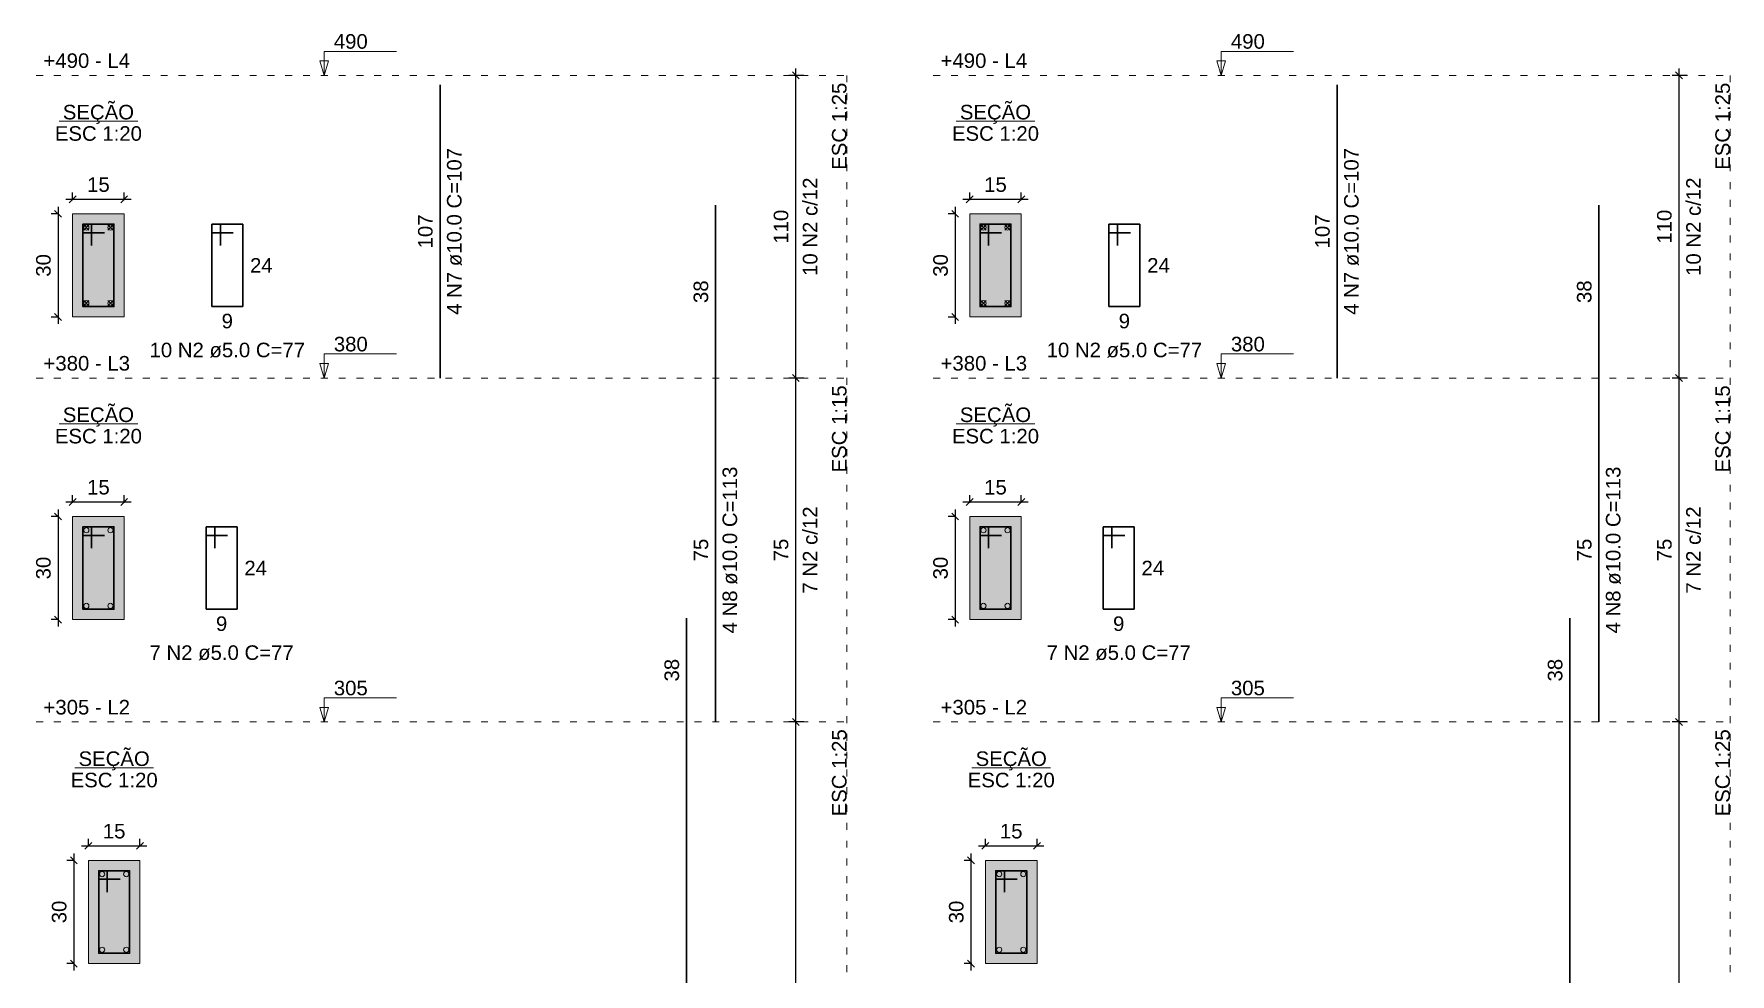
# Model space of a CAD drawing. Header units: inches. Extents: x -52 to 802, y -168 to 85.
# Drawn here: x 623.09 to 647.76, y 41.9 to 55.57 of the extents above; entities that cross this region are included whole.
import ezdxf

# ---------------------------------------------------------------- set-up
doc = ezdxf.new("R2010")
doc.units = ezdxf.units.IN
doc.header["$MEASUREMENT"] = 0
doc.linetypes.add('DOT2', pattern=[3.175, 0, -3.175])
for name, color, linetype, lineweight in [('Descrição da armadura', 7, 'Continuous', 5), ('DT-Barras na forma', 2, 'Continuous', 30), ('DT-Barras no corte', 5, 'Continuous', 5), ('DT-Barras rebatidas', 2, 'Continuous', 30), ('DT-Cotas', 9, 'Continuous', 5), ('DT-Forma', 5, 'Continuous', 5), ('DT-Hachura seção pilares', 252, 'Continuous', 5), ('DT-Pontilhado', 9, 'DOT2', 5), ('DT-Textos', 7, 'Continuous', 5), ('Textos armaduras', 7, 'Continuous', 5)]:
    doc.layers.add(name, color=color, linetype=linetype, lineweight=lineweight)
doc.styles.add('Arial', font='arial.ttf')
doc.styles.get("Standard").update_dxf_attribs({"font": 'arial.ttf'})
doc.dimstyles.new('UM_15.000000', dxfattribs={"dimtxt": 0.18, "dimasz": 0.1, "dimexe": 0.1, "dimexo": 0.2, "dimgap": 0, "dimtad": 1, "dimtih": 1, "dimtoh": 1, "dimdec": 1, "dimlfac": 15, "dimzin": 0, "dimdsep": 46, "dimtxsty": 'Standard', "dimcen": 0.09, "dimdle": 0.1, "dimadec": 1, "dimazin": 2, "dimtfac": 1, "dimtdec": 4, "dimtofl": 0, "dimtmove": 0, "dimatfit": 3, "dimfxl": 1, "dimtolj": 1, "dimarcsym": 0})
doc.dimstyles.new('UM_20.000000', dxfattribs={"dimtxt": 0.18, "dimasz": 0.1, "dimexe": 0.1, "dimexo": 0.2, "dimgap": 0, "dimtad": 1, "dimtih": 1, "dimtoh": 1, "dimdec": 1, "dimlfac": 20, "dimzin": 0, "dimdsep": 46, "dimtxsty": 'Standard', "dimcen": 0.09, "dimdle": 0.1, "dimadec": 1, "dimazin": 2, "dimtfac": 1, "dimtdec": 4, "dimtofl": 0, "dimtmove": 0, "dimatfit": 3, "dimfxl": 1, "dimtolj": 1, "dimarcsym": 0})
doc.dimstyles.new('UM_25.000000', dxfattribs={"dimtxt": 0.18, "dimasz": 0.1, "dimexe": 0.1, "dimexo": 0.2, "dimgap": 0, "dimtad": 1, "dimtih": 1, "dimtoh": 1, "dimdec": 1, "dimlfac": 25, "dimzin": 0, "dimdsep": 46, "dimtxsty": 'Standard', "dimcen": 0.09, "dimdle": 0.1, "dimadec": 1, "dimazin": 2, "dimtfac": 1, "dimtdec": 4, "dimtofl": 0, "dimtmove": 0, "dimatfit": 3, "dimfxl": 1, "dimtolj": 1, "dimarcsym": 0})

# ---------------------------------------------------------------- blocks, each defined once
blk = doc.blocks.new('_Oblique')
at = {"color": 0, "linetype": 'ByBlock', "lineweight": -2}
blk.add_line((-0.5, -0.5), (0.5, 0.5), dxfattribs=at)
blk = doc.blocks.new('*D1712')
at = {"layer": 'Defpoints', "color": 0, "transparency": 16777216}
for p in [(623.656, 52.952), (623.444, 51.452), (623.656, 51.452)]:
    blk.add_point(p, dxfattribs=at)
at = {"layer": 'DT-Cotas', "color": 0, "lineweight": -2, "transparency": 16777216}
for p, q in [((623.444, 53.052), (623.444, 51.352)), ((623.456, 52.952), (623.344, 52.952)), ((623.456, 51.452), (623.344, 51.452))]:
    blk.add_line(p, q, dxfattribs=at)
at = {"layer": 'DT-Cotas', "color": 0, "lineweight": -2, "transparency": 16777216, "xscale": 0.1, "yscale": 0.1, "zscale": 0.1}
for p, rotation in [((623.444, 52.952), 90), ((623.444, 51.452), 270)]:
    blk.add_blockref('_Oblique', p, dxfattribs=dict(at, rotation=rotation))
at = {"layer": 'DT-Cotas', "transparency": 16777216, "insert": (623.232, 52.202), "char_height": 0.2118, "attachment_point": 5, "rotation": 90, "style": 'Arial'}
blk.add_mtext('\\A1;30', dxfattribs=at)
blk = doc.blocks.new('*D1713')
at = {"layer": 'Defpoints', "color": 0, "transparency": 16777216}
for p in [(624.406, 53.164), (623.656, 52.952), (624.406, 52.952)]:
    blk.add_point(p, dxfattribs=at)
at = {"layer": 'DT-Cotas', "color": 0, "lineweight": -2, "transparency": 16777216}
for p, q in [((623.556, 53.164), (624.506, 53.164)), ((623.656, 53.152), (623.656, 53.264)), ((624.406, 53.152), (624.406, 53.264))]:
    blk.add_line(p, q, dxfattribs=at)
at = {"layer": 'DT-Cotas', "color": 0, "lineweight": -2, "transparency": 16777216, "xscale": 0.1, "yscale": 0.1, "zscale": 0.1, "rotation": 180}
blk.add_blockref('_Oblique', (623.656, 53.164), dxfattribs=at)
at = {"layer": 'DT-Cotas', "color": 0, "lineweight": -2, "transparency": 16777216, "xscale": 0.1, "yscale": 0.1, "zscale": 0.1}
blk.add_blockref('_Oblique', (624.406, 53.164), dxfattribs=at)
at = {"layer": 'DT-Cotas', "transparency": 16777216, "insert": (624.031, 53.376), "char_height": 0.2118, "attachment_point": 5, "rotation": 0.0057, "style": 'Arial'}
blk.add_mtext('\\A1;15', dxfattribs=at)
blk = doc.blocks.new('*D1714')
at = {"layer": 'Defpoints', "color": 0, "transparency": 16777216}
for p in [(634.172, 54.965), (634.489, 54.965), (634.489, 50.565)]:
    blk.add_point(p, dxfattribs=at)
at = {"layer": 'DT-Cotas', "color": 0, "lineweight": -2, "transparency": 16777216}
for p, q in [((634.172, 50.465), (634.172, 55.065)), ((634.289, 54.965), (634.072, 54.965)), ((634.289, 50.565), (634.072, 50.565))]:
    blk.add_line(p, q, dxfattribs=at)
at = {"layer": 'DT-Cotas', "color": 0, "lineweight": -2, "transparency": 16777216, "xscale": 0.1, "yscale": 0.1, "zscale": 0.1}
for p, rotation in [((634.172, 54.965), 90), ((634.172, 50.565), 270)]:
    blk.add_blockref('_Oblique', p, dxfattribs=dict(at, rotation=rotation))
blk = doc.blocks.new('*D1715')
at = {"layer": 'Defpoints', "color": 0, "transparency": 16777216}
for p in [(623.656, 48.552), (623.444, 47.052), (623.656, 47.052)]:
    blk.add_point(p, dxfattribs=at)
at = {"layer": 'DT-Cotas', "color": 0, "lineweight": -2, "transparency": 16777216}
for p, q in [((623.444, 48.652), (623.444, 46.952)), ((623.456, 48.552), (623.344, 48.552)), ((623.456, 47.052), (623.344, 47.052))]:
    blk.add_line(p, q, dxfattribs=at)
at = {"layer": 'DT-Cotas', "color": 0, "lineweight": -2, "transparency": 16777216, "xscale": 0.1, "yscale": 0.1, "zscale": 0.1}
for p, rotation in [((623.444, 48.552), 90), ((623.444, 47.052), 270)]:
    blk.add_blockref('_Oblique', p, dxfattribs=dict(at, rotation=rotation))
at = {"layer": 'DT-Cotas', "transparency": 16777216, "insert": (623.232, 47.802), "char_height": 0.2118, "attachment_point": 5, "rotation": 90, "style": 'Arial'}
blk.add_mtext('\\A1;30', dxfattribs=at)
blk = doc.blocks.new('*D1716')
at = {"layer": 'Defpoints', "color": 0, "transparency": 16777216}
for p in [(624.406, 48.764), (623.656, 48.552), (624.406, 48.552)]:
    blk.add_point(p, dxfattribs=at)
at = {"layer": 'DT-Cotas', "color": 0, "lineweight": -2, "transparency": 16777216}
for p, q in [((623.656, 48.752), (623.656, 48.864)), ((624.406, 48.752), (624.406, 48.864)), ((623.556, 48.764), (624.506, 48.764))]:
    blk.add_line(p, q, dxfattribs=at)
at = {"layer": 'DT-Cotas', "color": 0, "lineweight": -2, "transparency": 16777216, "xscale": 0.1, "yscale": 0.1, "zscale": 0.1, "rotation": 180}
blk.add_blockref('_Oblique', (623.656, 48.764), dxfattribs=at)
at = {"layer": 'DT-Cotas', "color": 0, "lineweight": -2, "transparency": 16777216, "xscale": 0.1, "yscale": 0.1, "zscale": 0.1}
blk.add_blockref('_Oblique', (624.406, 48.764), dxfattribs=at)
at = {"layer": 'DT-Cotas', "transparency": 16777216, "insert": (624.031, 48.976), "char_height": 0.2118, "attachment_point": 5, "rotation": 0.0057, "style": 'Arial'}
blk.add_mtext('\\A1;15', dxfattribs=at)
blk = doc.blocks.new('*D1717')
at = {"layer": 'Defpoints', "color": 0, "transparency": 16777216}
for p in [(634.172, 50.565), (634.489, 50.565), (634.489, 45.565)]:
    blk.add_point(p, dxfattribs=at)
at = {"layer": 'DT-Cotas', "color": 0, "lineweight": -2, "transparency": 16777216}
for p, q in [((634.289, 50.565), (634.072, 50.565)), ((634.172, 45.465), (634.172, 50.665)), ((634.289, 45.565), (634.072, 45.565))]:
    blk.add_line(p, q, dxfattribs=at)
at = {"layer": 'DT-Cotas', "color": 0, "lineweight": -2, "transparency": 16777216, "xscale": 0.1, "yscale": 0.1, "zscale": 0.1}
for p, rotation in [((634.172, 50.565), 90), ((634.172, 45.565), 270)]:
    blk.add_blockref('_Oblique', p, dxfattribs=dict(at, rotation=rotation))
blk = doc.blocks.new('*D1718')
at = {"layer": 'Defpoints', "color": 0, "transparency": 16777216}
for p in [(623.885, 43.552), (623.673, 42.052), (623.885, 42.052)]:
    blk.add_point(p, dxfattribs=at)
at = {"layer": 'DT-Cotas', "color": 0, "lineweight": -2, "transparency": 16777216}
for p, q in [((623.685, 43.552), (623.573, 43.552)), ((623.673, 43.652), (623.673, 41.952)), ((623.685, 42.052), (623.573, 42.052))]:
    blk.add_line(p, q, dxfattribs=at)
at = {"layer": 'DT-Cotas', "color": 0, "lineweight": -2, "transparency": 16777216, "xscale": 0.1, "yscale": 0.1, "zscale": 0.1}
for p, rotation in [((623.673, 43.552), 90), ((623.673, 42.052), 270)]:
    blk.add_blockref('_Oblique', p, dxfattribs=dict(at, rotation=rotation))
at = {"layer": 'DT-Cotas', "transparency": 16777216, "insert": (623.461, 42.802), "char_height": 0.2118, "attachment_point": 5, "rotation": 90, "style": 'Arial'}
blk.add_mtext('\\A1;30', dxfattribs=at)
blk = doc.blocks.new('*D1719')
at = {"layer": 'Defpoints', "color": 0, "transparency": 16777216}
for p in [(624.635, 43.764), (623.885, 43.552), (624.635, 43.552)]:
    blk.add_point(p, dxfattribs=at)
at = {"layer": 'DT-Cotas', "color": 0, "lineweight": -2, "transparency": 16777216}
for p, q in [((623.785, 43.764), (624.735, 43.764)), ((623.885, 43.752), (623.885, 43.864)), ((624.635, 43.752), (624.635, 43.864))]:
    blk.add_line(p, q, dxfattribs=at)
at = {"layer": 'DT-Cotas', "color": 0, "lineweight": -2, "transparency": 16777216, "xscale": 0.1, "yscale": 0.1, "zscale": 0.1, "rotation": 180}
blk.add_blockref('_Oblique', (623.885, 43.764), dxfattribs=at)
at = {"layer": 'DT-Cotas', "color": 0, "lineweight": -2, "transparency": 16777216, "xscale": 0.1, "yscale": 0.1, "zscale": 0.1}
blk.add_blockref('_Oblique', (624.635, 43.764), dxfattribs=at)
at = {"layer": 'DT-Cotas', "transparency": 16777216, "insert": (624.26, 43.976), "char_height": 0.2118, "attachment_point": 5, "rotation": 0.0057, "style": 'Arial'}
blk.add_mtext('\\A1;15', dxfattribs=at)
blk = doc.blocks.new('*D1720')
at = {"layer": 'Defpoints', "color": 0, "transparency": 16777216}
for p in [(634.172, 45.565), (634.489, 45.565), (634.489, 33.365)]:
    blk.add_point(p, dxfattribs=at)
at = {"layer": 'DT-Cotas', "color": 0, "lineweight": -2, "transparency": 16777216}
for p, q in [((634.172, 33.265), (634.172, 45.665)), ((634.289, 45.565), (634.072, 45.565)), ((634.289, 33.365), (634.072, 33.365))]:
    blk.add_line(p, q, dxfattribs=at)
at = {"layer": 'DT-Cotas', "color": 0, "lineweight": -2, "transparency": 16777216, "xscale": 0.1, "yscale": 0.1, "zscale": 0.1}
for p, rotation in [((634.172, 45.565), 90), ((634.172, 33.365), 270)]:
    blk.add_blockref('_Oblique', p, dxfattribs=dict(at, rotation=rotation))
blk = doc.blocks.new('*D1753')
at = {"layer": 'Defpoints', "color": 0, "transparency": 16777216}
for p in [(636.701, 52.952), (636.489, 51.452), (636.701, 51.452)]:
    blk.add_point(p, dxfattribs=at)
at = {"layer": 'DT-Cotas', "color": 0, "lineweight": -2, "transparency": 16777216}
for p, q in [((636.489, 53.052), (636.489, 51.352)), ((636.501, 52.952), (636.389, 52.952)), ((636.501, 51.452), (636.389, 51.452))]:
    blk.add_line(p, q, dxfattribs=at)
at = {"layer": 'DT-Cotas', "color": 0, "lineweight": -2, "transparency": 16777216, "xscale": 0.1, "yscale": 0.1, "zscale": 0.1}
for p, rotation in [((636.489, 52.952), 90), ((636.489, 51.452), 270)]:
    blk.add_blockref('_Oblique', p, dxfattribs=dict(at, rotation=rotation))
at = {"layer": 'DT-Cotas', "transparency": 16777216, "insert": (636.278, 52.202), "char_height": 0.2118, "attachment_point": 5, "rotation": 90, "style": 'Arial'}
blk.add_mtext('\\A1;30', dxfattribs=at)
blk = doc.blocks.new('*D1754')
at = {"layer": 'Defpoints', "color": 0, "transparency": 16777216}
for p in [(637.451, 53.164), (636.701, 52.952), (637.451, 52.952)]:
    blk.add_point(p, dxfattribs=at)
at = {"layer": 'DT-Cotas', "color": 0, "lineweight": -2, "transparency": 16777216}
for p, q in [((636.601, 53.164), (637.551, 53.164)), ((636.701, 53.152), (636.701, 53.264)), ((637.451, 53.152), (637.451, 53.264))]:
    blk.add_line(p, q, dxfattribs=at)
at = {"layer": 'DT-Cotas', "color": 0, "lineweight": -2, "transparency": 16777216, "xscale": 0.1, "yscale": 0.1, "zscale": 0.1, "rotation": 180}
blk.add_blockref('_Oblique', (636.701, 53.164), dxfattribs=at)
at = {"layer": 'DT-Cotas', "color": 0, "lineweight": -2, "transparency": 16777216, "xscale": 0.1, "yscale": 0.1, "zscale": 0.1}
blk.add_blockref('_Oblique', (637.451, 53.164), dxfattribs=at)
at = {"layer": 'DT-Cotas', "transparency": 16777216, "insert": (637.076, 53.376), "char_height": 0.2118, "attachment_point": 5, "rotation": 0.0057, "style": 'Arial'}
blk.add_mtext('\\A1;15', dxfattribs=at)
blk = doc.blocks.new('*D1755')
at = {"layer": 'Defpoints', "color": 0, "transparency": 16777216}
for p in [(647.017, 54.965), (647.335, 54.965), (647.335, 50.565)]:
    blk.add_point(p, dxfattribs=at)
at = {"layer": 'DT-Cotas', "color": 0, "lineweight": -2, "transparency": 16777216}
for p, q in [((647.017, 50.465), (647.017, 55.065)), ((647.135, 54.965), (646.917, 54.965)), ((647.135, 50.565), (646.917, 50.565))]:
    blk.add_line(p, q, dxfattribs=at)
at = {"layer": 'DT-Cotas', "color": 0, "lineweight": -2, "transparency": 16777216, "xscale": 0.1, "yscale": 0.1, "zscale": 0.1}
for p, rotation in [((647.017, 54.965), 90), ((647.017, 50.565), 270)]:
    blk.add_blockref('_Oblique', p, dxfattribs=dict(at, rotation=rotation))
blk = doc.blocks.new('*D1756')
at = {"layer": 'Defpoints', "color": 0, "transparency": 16777216}
for p in [(636.701, 48.552), (636.489, 47.052), (636.701, 47.052)]:
    blk.add_point(p, dxfattribs=at)
at = {"layer": 'DT-Cotas', "color": 0, "lineweight": -2, "transparency": 16777216}
for p, q in [((636.489, 48.652), (636.489, 46.952)), ((636.501, 48.552), (636.389, 48.552)), ((636.501, 47.052), (636.389, 47.052))]:
    blk.add_line(p, q, dxfattribs=at)
at = {"layer": 'DT-Cotas', "color": 0, "lineweight": -2, "transparency": 16777216, "xscale": 0.1, "yscale": 0.1, "zscale": 0.1}
for p, rotation in [((636.489, 48.552), 90), ((636.489, 47.052), 270)]:
    blk.add_blockref('_Oblique', p, dxfattribs=dict(at, rotation=rotation))
at = {"layer": 'DT-Cotas', "transparency": 16777216, "insert": (636.278, 47.802), "char_height": 0.2118, "attachment_point": 5, "rotation": 90, "style": 'Arial'}
blk.add_mtext('\\A1;30', dxfattribs=at)
blk = doc.blocks.new('*D1757')
at = {"layer": 'Defpoints', "color": 0, "transparency": 16777216}
for p in [(637.451, 48.764), (636.701, 48.552), (637.451, 48.552)]:
    blk.add_point(p, dxfattribs=at)
at = {"layer": 'DT-Cotas', "color": 0, "lineweight": -2, "transparency": 16777216}
for p, q in [((636.701, 48.752), (636.701, 48.864)), ((637.451, 48.752), (637.451, 48.864)), ((636.601, 48.764), (637.551, 48.764))]:
    blk.add_line(p, q, dxfattribs=at)
at = {"layer": 'DT-Cotas', "color": 0, "lineweight": -2, "transparency": 16777216, "xscale": 0.1, "yscale": 0.1, "zscale": 0.1, "rotation": 180}
blk.add_blockref('_Oblique', (636.701, 48.764), dxfattribs=at)
at = {"layer": 'DT-Cotas', "color": 0, "lineweight": -2, "transparency": 16777216, "xscale": 0.1, "yscale": 0.1, "zscale": 0.1}
blk.add_blockref('_Oblique', (637.451, 48.764), dxfattribs=at)
at = {"layer": 'DT-Cotas', "transparency": 16777216, "insert": (637.076, 48.976), "char_height": 0.2118, "attachment_point": 5, "rotation": 0.0057, "style": 'Arial'}
blk.add_mtext('\\A1;15', dxfattribs=at)
blk = doc.blocks.new('*D1758')
at = {"layer": 'Defpoints', "color": 0, "transparency": 16777216}
for p in [(647.017, 50.565), (647.335, 50.565), (647.335, 45.565)]:
    blk.add_point(p, dxfattribs=at)
at = {"layer": 'DT-Cotas', "color": 0, "lineweight": -2, "transparency": 16777216}
for p, q in [((647.135, 50.565), (646.917, 50.565)), ((647.017, 45.465), (647.017, 50.665)), ((647.135, 45.565), (646.917, 45.565))]:
    blk.add_line(p, q, dxfattribs=at)
at = {"layer": 'DT-Cotas', "color": 0, "lineweight": -2, "transparency": 16777216, "xscale": 0.1, "yscale": 0.1, "zscale": 0.1}
for p, rotation in [((647.017, 50.565), 90), ((647.017, 45.565), 270)]:
    blk.add_blockref('_Oblique', p, dxfattribs=dict(at, rotation=rotation))
blk = doc.blocks.new('*D1759')
at = {"layer": 'Defpoints', "color": 0, "transparency": 16777216}
for p in [(636.93, 43.552), (636.719, 42.052), (636.93, 42.052)]:
    blk.add_point(p, dxfattribs=at)
at = {"layer": 'DT-Cotas', "color": 0, "lineweight": -2, "transparency": 16777216}
for p, q in [((636.73, 43.552), (636.619, 43.552)), ((636.719, 43.652), (636.719, 41.952)), ((636.73, 42.052), (636.619, 42.052))]:
    blk.add_line(p, q, dxfattribs=at)
at = {"layer": 'DT-Cotas', "color": 0, "lineweight": -2, "transparency": 16777216, "xscale": 0.1, "yscale": 0.1, "zscale": 0.1}
for p, rotation in [((636.719, 43.552), 90), ((636.719, 42.052), 270)]:
    blk.add_blockref('_Oblique', p, dxfattribs=dict(at, rotation=rotation))
at = {"layer": 'DT-Cotas', "transparency": 16777216, "insert": (636.507, 42.802), "char_height": 0.2118, "attachment_point": 5, "rotation": 90, "style": 'Arial'}
blk.add_mtext('\\A1;30', dxfattribs=at)
blk = doc.blocks.new('*D1732')
at = {"layer": 'Defpoints', "color": 0, "transparency": 16777216}
for p in [(637.68, 43.764), (636.93, 43.552), (637.68, 43.552)]:
    blk.add_point(p, dxfattribs=at)
at = {"layer": 'DT-Cotas', "color": 0, "lineweight": -2, "transparency": 16777216}
for p, q in [((636.83, 43.764), (637.78, 43.764)), ((636.93, 43.752), (636.93, 43.864)), ((637.68, 43.752), (637.68, 43.864))]:
    blk.add_line(p, q, dxfattribs=at)
at = {"layer": 'DT-Cotas', "color": 0, "lineweight": -2, "transparency": 16777216, "xscale": 0.1, "yscale": 0.1, "zscale": 0.1, "rotation": 180}
blk.add_blockref('_Oblique', (636.93, 43.764), dxfattribs=at)
at = {"layer": 'DT-Cotas', "color": 0, "lineweight": -2, "transparency": 16777216, "xscale": 0.1, "yscale": 0.1, "zscale": 0.1}
blk.add_blockref('_Oblique', (637.68, 43.764), dxfattribs=at)
at = {"layer": 'DT-Cotas', "transparency": 16777216, "insert": (637.305, 43.976), "char_height": 0.2118, "attachment_point": 5, "rotation": 0.0057, "style": 'Arial'}
blk.add_mtext('\\A1;15', dxfattribs=at)
blk = doc.blocks.new('*D1733')
at = {"layer": 'Defpoints', "color": 0, "transparency": 16777216}
for p in [(647.017, 45.565), (647.335, 45.565), (647.335, 33.365)]:
    blk.add_point(p, dxfattribs=at)
at = {"layer": 'DT-Cotas', "color": 0, "lineweight": -2, "transparency": 16777216}
for p, q in [((647.017, 33.265), (647.017, 45.665)), ((647.135, 45.565), (646.917, 45.565)), ((647.135, 33.365), (646.917, 33.365))]:
    blk.add_line(p, q, dxfattribs=at)
at = {"layer": 'DT-Cotas', "color": 0, "lineweight": -2, "transparency": 16777216, "xscale": 0.1, "yscale": 0.1, "zscale": 0.1}
for p, rotation in [((647.017, 45.565), 90), ((647.017, 33.365), 270)]:
    blk.add_blockref('_Oblique', p, dxfattribs=dict(at, rotation=rotation))

msp = doc.modelspace()

# ---------------------------------------------------------------- hatches: boundary and pattern name
at = {"layer": 'DT-Hachura seção pilares', "linetype": 'Continuous'}
for points in [[(623.6558, 51.4524), (623.6558, 51.4524), (624.4058, 51.4524), (624.4058, 52.9524), (623.6558, 52.9524), (623.6558, 51.4524)], [(636.7012, 51.4524), (636.7012, 51.4524), (637.4512, 51.4524), (637.4512, 52.9524), (636.7012, 52.9524), (636.7012, 51.4524)], [(623.6558, 47.0524), (623.6558, 47.0524), (624.4058, 47.0524), (624.4058, 48.5524), (623.6558, 48.5524), (623.6558, 47.0524)], [(636.7012, 47.0524), (636.7012, 47.0524), (637.4512, 47.0524), (637.4512, 48.5524), (636.7012, 48.5524), (636.7012, 47.0524)], [(623.885, 42.0524), (623.885, 42.0524), (624.635, 42.0524), (624.635, 43.5524), (623.885, 43.5524), (623.885, 42.0524)], [(636.9304, 42.0524), (636.9304, 42.0524), (637.6804, 42.0524), (637.6804, 43.5524), (636.9304, 43.5524), (636.9304, 42.0524)]]:
    msp.add_hatch(color=256, dxfattribs=at).paths.add_polyline_path(points)

# ---------------------------------------------------------------- linework, layer by layer
at = {"layer": 'DT-Barras na forma'}
for points in [[(623.9308, 52.4899), (623.9308, 52.8024), (623.8058, 52.8024), (623.8058, 51.6024), (624.2558, 51.6024), (624.2558, 52.8024), (623.8058, 52.8024), (623.8058, 52.6774), (624.1183, 52.6774)], [(636.9762, 52.4899), (636.9762, 52.8024), (636.8512, 52.8024), (636.8512, 51.6024), (637.3012, 51.6024), (637.3012, 52.8024), (636.8512, 52.8024), (636.8512, 52.6774), (637.1637, 52.6774)], [(623.9308, 48.0899), (623.9308, 48.4024), (623.8058, 48.4024), (623.8058, 47.2024), (624.2558, 47.2024), (624.2558, 48.4024), (623.8058, 48.4024), (623.8058, 48.2774), (624.1183, 48.2774)], [(636.9762, 48.0899), (636.9762, 48.4024), (636.8512, 48.4024), (636.8512, 47.2024), (637.3012, 47.2024), (637.3012, 48.4024), (636.8512, 48.4024), (636.8512, 48.2774), (637.1637, 48.2774)], [(624.16, 43.0899), (624.16, 43.4024), (624.035, 43.4024), (624.035, 42.2024), (624.485, 42.2024), (624.485, 43.4024), (624.035, 43.4024), (624.035, 43.2774), (624.3475, 43.2774)], [(637.2054, 43.0899), (637.2054, 43.4024), (637.0804, 43.4024), (637.0804, 42.2024), (637.5304, 42.2024), (637.5304, 43.4024), (637.0804, 43.4024), (637.0804, 43.2774), (637.3929, 43.2774)]]:
    msp.add_lwpolyline(points, dxfattribs=at)
at = {"layer": 'DT-Barras no corte'}
for p, q in [((623.8183, 52.7149), (623.8933, 52.7899)), ((623.8183, 52.7899), (623.8933, 52.7149)), ((624.1683, 52.7149), (624.2433, 52.7899)), ((624.1683, 52.7899), (624.2433, 52.7149)), ((636.8637, 52.7149), (636.9387, 52.7899)), ((636.8637, 52.7899), (636.9387, 52.7149)), ((637.2137, 52.7149), (637.2887, 52.7899)), ((637.2137, 52.7899), (637.2887, 52.7149)), ((623.8183, 51.6149), (623.8933, 51.6899)), ((623.8183, 51.6899), (623.8933, 51.6149)), ((624.1683, 51.6149), (624.2433, 51.6899)), ((624.1683, 51.6899), (624.2433, 51.6149)), ((636.8637, 51.6149), (636.9387, 51.6899)), ((636.8637, 51.6899), (636.9387, 51.6149)), ((637.2137, 51.6149), (637.2887, 51.6899)), ((637.2137, 51.6899), (637.2887, 51.6149))]:
    msp.add_line(p, q, dxfattribs=at)
for centre in [(623.8558, 52.7524), (624.2058, 52.7524), (636.9012, 52.7524), (637.2512, 52.7524), (623.8558, 51.6524), (624.2058, 51.6524), (636.9012, 51.6524), (637.2512, 51.6524), (623.8558, 48.3524), (624.2058, 48.3524), (636.9012, 48.3524), (637.2512, 48.3524), (623.8558, 47.2524), (624.2058, 47.2524), (636.9012, 47.2524), (637.2512, 47.2524), (624.085, 43.3524), (624.435, 43.3524), (637.1304, 43.3524), (637.4804, 43.3524), (624.085, 42.2524), (624.435, 42.2524), (637.1304, 42.2524), (637.4804, 42.2524)]:
    msp.add_circle(centre, 0.0375, dxfattribs=at)
at = {"layer": 'DT-Barras rebatidas'}
for p, q in [((628.9996, 50.5645), (628.9996, 54.8285)), ((642.0451, 50.5645), (642.0451, 54.8285)), ((633.0068, 50.5645), (633.0068, 53.0758)), ((645.8523, 50.5645), (645.8523, 53.0758)), ((625.8052, 52.8024), (625.6802, 52.8024)), ((625.6802, 52.8024), (625.6802, 51.6024)), ((626.1302, 52.8024), (625.6802, 52.8024)), ((625.6802, 52.8024), (625.6802, 52.6774)), ((625.8052, 52.4899), (625.8052, 52.8024)), ((626.1302, 51.6024), (626.1302, 52.8024)), ((638.8507, 52.8024), (638.7257, 52.8024)), ((638.7257, 52.8024), (638.7257, 51.6024)), ((639.1757, 52.8024), (638.7257, 52.8024)), ((638.7257, 52.8024), (638.7257, 52.6774)), ((638.8507, 52.4899), (638.8507, 52.8024)), ((639.1757, 51.6024), (639.1757, 52.8024)), ((625.6802, 52.6774), (625.9927, 52.6774)), ((638.7257, 52.6774), (639.0382, 52.6774)), ((625.6802, 51.6024), (626.1302, 51.6024)), ((638.7257, 51.6024), (639.1757, 51.6024)), ((633.0068, 45.5645), (633.0068, 50.5645)), ((645.8523, 45.5645), (645.8523, 50.5645)), ((625.7227, 48.4024), (625.5977, 48.4024)), ((625.5977, 48.4024), (625.5977, 47.2024)), ((626.0477, 48.4024), (625.5977, 48.4024)), ((625.5977, 48.4024), (625.5977, 48.2774)), ((625.7227, 48.0899), (625.7227, 48.4024)), ((626.0477, 47.2024), (626.0477, 48.4024)), ((638.7682, 48.4024), (638.6432, 48.4024)), ((638.6432, 48.4024), (638.6432, 47.2024)), ((639.0932, 48.4024), (638.6432, 48.4024)), ((638.6432, 48.4024), (638.6432, 48.2774)), ((638.7682, 48.0899), (638.7682, 48.4024)), ((639.0932, 47.2024), (639.0932, 48.4024)), ((625.5977, 48.2774), (625.9102, 48.2774)), ((638.6432, 48.2774), (638.9557, 48.2774)), ((625.5977, 47.2024), (626.0477, 47.2024)), ((638.6432, 47.2024), (639.0932, 47.2024)), ((632.5832, 45.5645), (632.5832, 47.0713)), ((645.4287, 45.5645), (645.4287, 47.0713)), ((632.5832, 33.3645), (632.5832, 45.5645)), ((645.4287, 33.3645), (645.4287, 45.5645))]:
    msp.add_line(p, q, dxfattribs=at)
at = {"layer": 'DT-Forma'}
for points in [[(623.6558, 51.4524), (624.4058, 51.4524), (624.4058, 52.9524), (623.6558, 52.9524), (623.6558, 51.4524)], [(636.7012, 51.4524), (637.4512, 51.4524), (637.4512, 52.9524), (636.7012, 52.9524), (636.7012, 51.4524)], [(623.6558, 47.0524), (624.4058, 47.0524), (624.4058, 48.5524), (623.6558, 48.5524), (623.6558, 47.0524)], [(636.7012, 47.0524), (637.4512, 47.0524), (637.4512, 48.5524), (636.7012, 48.5524), (636.7012, 47.0524)], [(623.885, 42.0524), (624.635, 42.0524), (624.635, 43.5524), (623.885, 43.5524), (623.885, 42.0524)], [(636.9304, 42.0524), (637.6804, 42.0524), (637.6804, 43.5524), (636.9304, 43.5524), (636.9304, 42.0524)]]:
    msp.add_lwpolyline(points, close=True, dxfattribs=at)
at = {"layer": 'DT-Pontilhado', "ltscale": 0.05}
for p, q in [((623.1263, 54.9645), (634.913, 54.9645)), ((634.913, 54.9645), (634.913, 29.3645)), ((636.1717, 54.9645), (647.7585, 54.9645)), ((647.7585, 54.9645), (647.7585, 29.3645)), ((623.1263, 50.5645), (634.913, 50.5645)), ((636.1717, 50.5645), (647.7585, 50.5645)), ((623.1263, 45.5645), (634.913, 45.5645)), ((636.1717, 45.5645), (647.7585, 45.5645))]:
    msp.add_line(p, q, dxfattribs=at)
at = {"layer": 'DT-Textos'}
for p, q in [((623.4586, 54.2974), (624.603, 54.2974)), ((636.504, 54.2974), (637.6484, 54.2974)), ((623.4586, 49.8974), (624.603, 49.8974)), ((636.504, 49.8974), (637.6484, 49.8974)), ((623.6878, 44.8974), (624.8322, 44.8974)), ((636.7332, 44.8974), (637.8776, 44.8974))]:
    msp.add_line(p, q, dxfattribs=at)
for points in [[(627.3142, 54.9645), (627.3778, 55.1763), (627.2507, 55.1763), (627.3142, 54.9645), (627.3142, 55.3145), (628.3642, 55.3145)], [(640.3597, 54.9645), (640.4232, 55.1763), (640.2962, 55.1763), (640.3597, 54.9645), (640.3597, 55.3145), (641.4097, 55.3145)], [(627.3142, 50.5645), (627.3778, 50.7763), (627.2507, 50.7763), (627.3142, 50.5645), (627.3142, 50.9145), (628.3642, 50.9145)], [(640.3597, 50.5645), (640.4232, 50.7763), (640.2962, 50.7763), (640.3597, 50.5645), (640.3597, 50.9145), (641.4097, 50.9145)], [(627.3142, 45.5645), (627.3778, 45.7763), (627.2507, 45.7763), (627.3142, 45.5645), (627.3142, 45.9145), (628.3642, 45.9145)], [(640.3597, 45.5645), (640.4232, 45.7763), (640.2962, 45.7763), (640.3597, 45.5645), (640.3597, 45.9145), (641.4097, 45.9145)]]:
    msp.add_lwpolyline(points, dxfattribs=at)

# ---------------------------------------------------------------- texts
at = {"layer": 'Descrição da armadura', "linetype": 'Continuous', "char_height": 0.2118, "attachment_point": 8, "rotation": 90, "line_spacing_factor": 0.798, "style": 'Arial'}
for s, insert, width in [('4 N7 ø10.0 C=107', (629.3173, 52.6965), 4.8647), ('4 N7 ø10.0 C=107', (642.3628, 52.6965), 4.8647), ('10 N2 c/12', (634.4894, 52.7645), 2.869342), ('10 N2 c/12', (647.3349, 52.7645), 2.869342), ('4 N8 ø10.0 C=113', (633.3245, 48.0645), 4.8647), ('4 N8 ø10.0 C=113', (646.17, 48.0645), 4.8647), ('7 N2 c/12', (634.4894, 48.0645), 2.539389), ('7 N2 c/12', (647.3349, 48.0645), 2.539389)]:
    msp.add_mtext(s, dxfattribs=dict(at, insert=insert, width=width))
at = {"layer": 'Descrição da armadura', "linetype": 'Continuous', "char_height": 0.2118, "attachment_point": 8, "line_spacing_factor": 0.798, "style": 'Arial'}
for s, insert, width in [('10 N2 ø5.0 C=77', (625.9052, 50.8611), 4.534748), ('10 N2 ø5.0 C=77', (638.9507, 50.8611), 4.534748), ('7 N2 ø5.0 C=77', (625.8227, 46.4611), 4.204795), ('7 N2 ø5.0 C=77', (638.8682, 46.4611), 4.204795)]:
    msp.add_mtext(s, dxfattribs=dict(at, insert=insert, width=width))
at = {"layer": 'DT-Cotas', "linetype": 'Continuous', "char_height": 0.2118, "attachment_point": 8, "rotation": 90, "line_spacing_factor": 0.798, "style": 'Arial'}
for s, insert, width in [('110', (634.0658, 52.7645), 0.989858), ('110', (646.9113, 52.7645), 0.989858), ('75', (634.0658, 48.0645), 0.659905), ('75', (646.9113, 48.0645), 0.659905)]:
    msp.add_mtext(s, dxfattribs=dict(at, insert=insert, width=width))
at = {"layer": 'DT-Textos', "char_height": 0.2118, "width": 1.18721, "attachment_point": 7, "line_spacing_factor": 0.798, "style": 'Arial'}
for s, insert in [('490', (627.4542, 55.3495)), ('490', (640.4997, 55.3495)), ('380', (627.4542, 50.9495)), ('380', (640.4997, 50.9495)), ('305', (627.4542, 45.9495)), ('305', (640.4997, 45.9495))]:
    msp.add_mtext(s, dxfattribs=dict(at, insert=insert))
at = {"layer": 'DT-Textos', "linetype": 'Continuous', "char_height": 0.2118, "line_spacing_factor": 0.798, "style": 'Arial'}
for s, insert, width, attachment_point in [('+490 - L4', (623.2322, 55.0704), 3.026568, 7), ('+490 - L4', (636.2776, 55.0704), 3.026568, 7), ('SEÇÃO', (624.0311, 54.2596), 2.49116, 8), ('SEÇÃO', (637.0761, 54.2596), 2.49116, 8), ('ESC 1:20', (624.0308, 54.0114), 3.045677, 8), ('ESC 1:20', (637.0762, 54.0114), 3.045677, 8), ('+380 - L3', (623.2322, 50.6704), 3.026568, 7), ('+380 - L3', (636.2776, 50.6704), 3.026568, 7), ('SEÇÃO', (624.0311, 49.8596), 2.49116, 8), ('SEÇÃO', (637.0761, 49.8596), 2.49116, 8), ('ESC 1:20', (624.0308, 49.6114), 3.045677, 8), ('ESC 1:20', (637.0762, 49.6114), 3.045677, 8), ('+305 - L2', (623.2322, 45.6704), 3.026568, 7), ('+305 - L2', (636.2776, 45.6704), 3.026568, 7), ('SEÇÃO', (624.2601, 44.8596), 2.49116, 8), ('SEÇÃO', (637.3051, 44.8596), 2.49116, 8), ('ESC 1:20', (624.26, 44.6114), 3.045677, 8), ('ESC 1:20', (637.3054, 44.6114), 3.045677, 8)]:
    msp.add_mtext(s, dxfattribs=dict(at, insert=insert, width=width, attachment_point=attachment_point))
at = {"layer": 'DT-Textos', "linetype": 'Continuous', "char_height": 0.2118, "width": 3.045677, "attachment_point": 9, "rotation": 90, "line_spacing_factor": 0.798, "style": 'Arial'}
for s, insert in [('ESC 1:25', (634.913, 54.8586)), ('ESC 1:25', (647.7585, 54.8586)), ('ESC 1:15', (634.913, 50.4586)), ('ESC 1:15', (647.7585, 50.4586)), ('ESC 1:25', (634.913, 45.4586)), ('ESC 1:25', (647.7585, 45.4586))]:
    msp.add_mtext(s, dxfattribs=dict(at, insert=insert))
at = {"layer": 'Textos armaduras', "linetype": 'Continuous', "char_height": 0.2118, "attachment_point": 7, "rotation": 90, "line_spacing_factor": 0.798, "style": 'Arial'}
for s, insert, width in [('107', (628.8937, 52.4491), 0.989858), ('107', (641.9392, 52.4491), 0.989858), ('38', (632.9009, 51.6552), 0.659905), ('38', (645.7464, 51.6552), 0.659905), ('75', (632.9009, 47.8996), 0.659905), ('75', (645.7464, 47.8996), 0.659905), ('38', (632.4773, 46.1529), 0.659905), ('38', (645.3228, 46.1529), 0.659905)]:
    msp.add_mtext(s, dxfattribs=dict(at, insert=insert, width=width))
at = {"layer": 'Textos armaduras', "linetype": 'Continuous', "char_height": 0.2118, "attachment_point": 7, "line_spacing_factor": 0.798, "style": 'Arial'}
for s, insert, width in [('24', (626.2361, 52.0965), 0.659905), ('24', (639.2816, 52.0965), 0.659905), ('9', (625.8227, 51.2847), 0.329953), ('9', (638.8682, 51.2847), 0.329953), ('24', (626.1536, 47.6965), 0.659905), ('24', (639.1991, 47.6965), 0.659905), ('9', (625.7402, 46.8847), 0.329953), ('9', (638.7857, 46.8847), 0.329953)]:
    msp.add_mtext(s, dxfattribs=dict(at, insert=insert, width=width))

# ---------------------------------------------------------------- dimensions: what is measured, and where the dimension line sits
at = {"layer": 'DT-Cotas'}
for base, p1, p2, dimstyle, override, picture, middle in [((634.1717, 54.9645), (634.4894, 50.5645), (634.4894, 54.9645), 'UM_25.000000', {"dimtxt": 0.2118, "dimasz": 0.1, "dimexe": 0.1, "dimexo": 0.2, "dimtad": 1, "dimtih": 0, "dimtoh": 0, "dimdec": 1, "dimlfac": 25, "dimzin": 8, "dimtxsty": 'Arial', "dimblk": 'Oblique', "dimblk1": 'Oblique', "dimblk2": 'Oblique', "dimsah": 1, "dimdle": 0.1, "dimse1": 0, "dimse2": 0, "dimclrt": 256, "dimadec": 1, "dimazin": 3, "dimtmove": 2, "dimldrblk": 'Oblique'}, '*D1714', (633.9599, 52.7645)), ((647.0172, 54.9645), (647.3349, 50.5645), (647.3349, 54.9645), 'UM_25.000000', {"dimtxt": 0.2118, "dimasz": 0.1, "dimexe": 0.1, "dimexo": 0.2, "dimtad": 1, "dimtih": 0, "dimtoh": 0, "dimdec": 1, "dimlfac": 25, "dimzin": 8, "dimtxsty": 'Arial', "dimblk": 'Oblique', "dimblk1": 'Oblique', "dimblk2": 'Oblique', "dimsah": 1, "dimdle": 0.1, "dimse1": 0, "dimse2": 0, "dimclrt": 256, "dimadec": 1, "dimazin": 3, "dimtmove": 2, "dimldrblk": 'Oblique'}, '*D1755', (646.8054, 52.7645)), ((634.1717, 50.5645), (634.4894, 45.5645), (634.4894, 50.5645), 'UM_15.000000', {"dimtxt": 0.2118, "dimasz": 0.1, "dimexe": 0.1, "dimexo": 0.2, "dimtad": 1, "dimtih": 0, "dimtoh": 0, "dimdec": 1, "dimlfac": 15, "dimzin": 8, "dimtxsty": 'Arial', "dimblk": 'Oblique', "dimblk1": 'Oblique', "dimblk2": 'Oblique', "dimsah": 1, "dimdle": 0.1, "dimse1": 0, "dimse2": 0, "dimclrt": 256, "dimadec": 1, "dimazin": 3, "dimtmove": 2, "dimldrblk": 'Oblique'}, '*D1717', (633.9599, 48.0645)), ((647.0172, 50.5645), (647.3349, 45.5645), (647.3349, 50.5645), 'UM_15.000000', {"dimtxt": 0.2118, "dimasz": 0.1, "dimexe": 0.1, "dimexo": 0.2, "dimtad": 1, "dimtih": 0, "dimtoh": 0, "dimdec": 1, "dimlfac": 15, "dimzin": 8, "dimtxsty": 'Arial', "dimblk": 'Oblique', "dimblk1": 'Oblique', "dimblk2": 'Oblique', "dimsah": 1, "dimdle": 0.1, "dimse1": 0, "dimse2": 0, "dimclrt": 256, "dimadec": 1, "dimazin": 3, "dimtmove": 2, "dimldrblk": 'Oblique'}, '*D1758', (646.8054, 48.0645)), ((634.1717, 45.5645), (634.4894, 33.3645), (634.4894, 45.5645), 'UM_25.000000', {"dimtxt": 0.2118, "dimasz": 0.1, "dimexe": 0.1, "dimexo": 0.2, "dimtad": 1, "dimtih": 0, "dimtoh": 0, "dimdec": 1, "dimlfac": 25, "dimzin": 8, "dimtxsty": 'Arial', "dimblk": 'Oblique', "dimblk1": 'Oblique', "dimblk2": 'Oblique', "dimsah": 1, "dimdle": 0.1, "dimse1": 0, "dimse2": 0, "dimclrt": 256, "dimadec": 1, "dimazin": 3, "dimtmove": 2, "dimldrblk": 'Oblique'}, '*D1720', (633.9599, 39.4645)), ((647.0172, 45.5645), (647.3349, 33.3645), (647.3349, 45.5645), 'UM_25.000000', {"dimtxt": 0.2118, "dimasz": 0.1, "dimexe": 0.1, "dimexo": 0.2, "dimtad": 1, "dimtih": 0, "dimtoh": 0, "dimdec": 1, "dimlfac": 25, "dimzin": 8, "dimtxsty": 'Arial', "dimblk": 'Oblique', "dimblk1": 'Oblique', "dimblk2": 'Oblique', "dimsah": 1, "dimdle": 0.1, "dimse1": 0, "dimse2": 0, "dimclrt": 256, "dimadec": 1, "dimazin": 3, "dimtmove": 2, "dimldrblk": 'Oblique'}, '*D1733', (646.8054, 39.4645))]:
    dim = msp.add_linear_dim(base=base, p1=p1, p2=p2, angle=90, text=' ', dimstyle=dimstyle, override=override, dxfattribs=at)
    dim.commit()
    dim.dimension.update_dxf_attribs({"geometry": picture, "text_midpoint": middle, "dimtype": 160, "text_rotation": 90})
for base, p1, p2, picture, middle in [((624.4058, 53.1642), (623.6558, 52.9524), (624.4058, 52.9524), '*D1713', (624.0308, 53.376)), ((637.4512, 53.1642), (636.7012, 52.9524), (637.4512, 52.9524), '*D1754', (637.0762, 53.376)), ((624.4058, 48.7642), (623.6558, 48.5524), (624.4058, 48.5524), '*D1716', (624.0308, 48.976)), ((637.4512, 48.7642), (636.7012, 48.5524), (637.4512, 48.5524), '*D1757', (637.0762, 48.976)), ((624.635, 43.7642), (623.885, 43.5524), (624.635, 43.5524), '*D1719', (624.26, 43.976)), ((637.6804, 43.7642), (636.9304, 43.5524), (637.6804, 43.5524), '*D1732', (637.3054, 43.976))]:
    dim = msp.add_linear_dim(base=base, p1=p1, p2=p2, dimstyle='UM_20.000000', override={"dimtxt": 0.2118, "dimasz": 0.1, "dimexe": 0.1, "dimexo": 0.2, "dimtad": 1, "dimtih": 0, "dimtoh": 0, "dimdec": 1, "dimlfac": 20, "dimzin": 8, "dimtxsty": 'Arial', "dimblk": 'Oblique', "dimblk1": 'Oblique', "dimblk2": 'Oblique', "dimsah": 1, "dimdle": 0.1, "dimse1": 0, "dimse2": 0, "dimclrt": 256, "dimadec": 1, "dimazin": 3, "dimtmove": 2, "dimldrblk": 'Oblique'}, dxfattribs=at)
    dim.commit()
    dim.dimension.update_dxf_attribs({"geometry": picture, "text_midpoint": middle, "dimtype": 160, "text_rotation": 0.00573})
for base, p1, p2, picture, middle in [((623.444, 51.4524), (623.6558, 52.9524), (623.6558, 51.4524), '*D1712', (623.2322, 52.2024)), ((636.4894, 51.4524), (636.7012, 52.9524), (636.7012, 51.4524), '*D1753', (636.2776, 52.2024)), ((623.444, 47.0524), (623.6558, 48.5524), (623.6558, 47.0524), '*D1715', (623.2322, 47.8024)), ((636.4894, 47.0524), (636.7012, 48.5524), (636.7012, 47.0524), '*D1756', (636.2776, 47.8024)), ((623.6732, 42.0524), (623.885, 43.5524), (623.885, 42.0524), '*D1718', (623.4614, 42.8024)), ((636.7186, 42.0524), (636.9304, 43.5524), (636.9304, 42.0524), '*D1759', (636.5068, 42.8024))]:
    dim = msp.add_linear_dim(base=base, p1=p1, p2=p2, angle=90, dimstyle='UM_20.000000', override={"dimtxt": 0.2118, "dimasz": 0.1, "dimexe": 0.1, "dimexo": 0.2, "dimtad": 1, "dimtih": 0, "dimtoh": 0, "dimdec": 1, "dimlfac": 20, "dimzin": 8, "dimtxsty": 'Arial', "dimblk": 'Oblique', "dimblk1": 'Oblique', "dimblk2": 'Oblique', "dimsah": 1, "dimdle": 0.1, "dimse1": 0, "dimse2": 0, "dimclrt": 256, "dimadec": 1, "dimazin": 3, "dimtmove": 2, "dimldrblk": 'Oblique'}, dxfattribs=at)
    dim.commit()
    dim.dimension.update_dxf_attribs({"geometry": picture, "text_midpoint": middle, "dimtype": 160, "text_rotation": 90})

doc.saveas('drawing.dxf')
